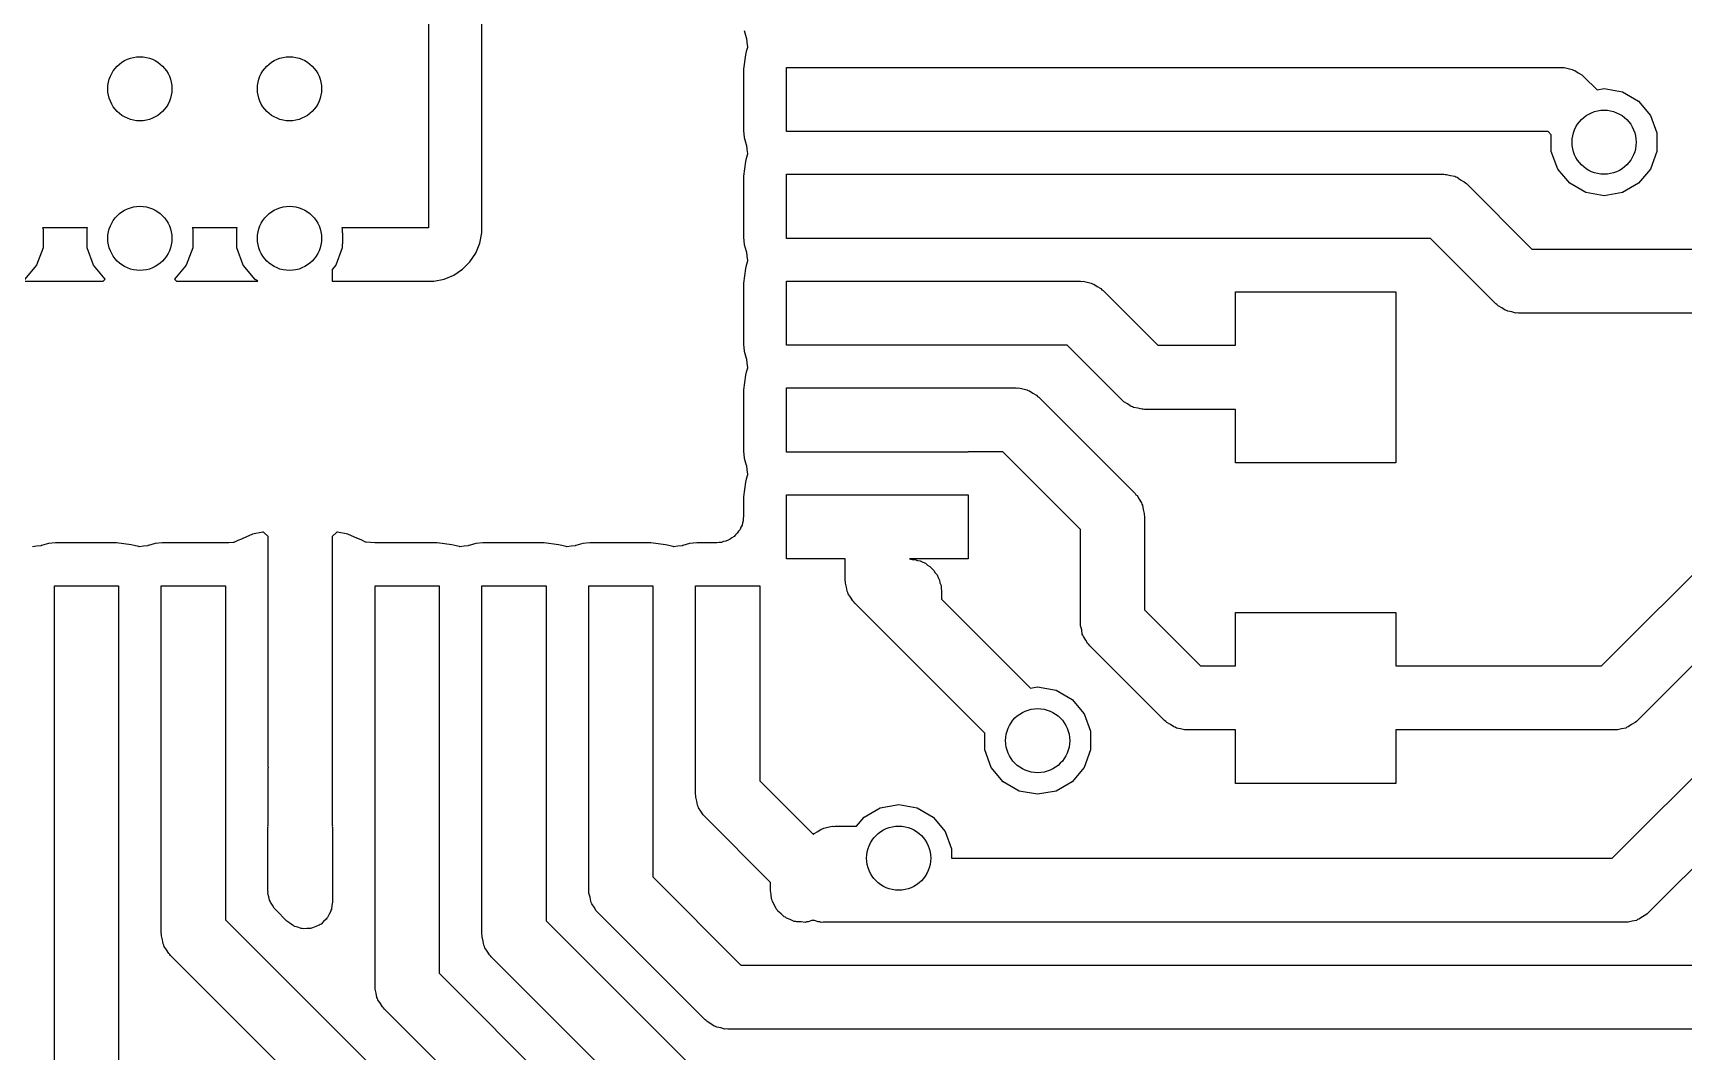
# Model space of a CAD drawing. Extents: x 76 to 124.9, y -113.7 to -66.
# Drawn here: x 102.8 to 110.52, y -84.5 to -79.74 of the extents above; entities that cross this region are included whole.
import ezdxf

# ---------------------------------------------------------------- set-up
doc = ezdxf.new("R2010")
doc.units = 0
doc.header["$MEASUREMENT"] = 0
doc.layers.add('BLACK', color=7, linetype='CONTINUOUS')

msp = doc.modelspace()

# ---------------------------------------------------------------- linework, layer by layer
at = {"layer": 'Black'}
for p, q in [((104.65, -77.95), (104.65, -80.65)), ((104.9, -80.6746), (104.9, -79.4705)), ((106.127, -79.7279), (106.137, -79.7604)), ((106.137, -79.7604), (106.137, -79.762)), ((106.137, -79.762), (106.138, -79.7634)), ((106.142, -79.8066), (106.137, -79.8261)), ((106.138, -79.7634), (106.14, -79.7835)), ((106.14, -79.7835), (106.143, -79.8034)), ((106.143, -79.8034), (106.142, -79.805)), ((106.142, -79.805), (106.142, -79.8066)), ((106.134, -79.8405), (106.124, -79.9088)), ((106.137, -79.8261), (106.134, -79.8405)), ((106.124, -79.9088), (106.124, -80.195)), ((106.325, -79.9), (107.175, -79.9)), ((106.325, -80.2), (106.325, -79.9)), ((107.175, -79.9), (109.95, -79.9)), ((109.95, -79.9), (109.957, -79.9011)), ((109.957, -79.9011), (109.963, -79.9006)), ((109.963, -79.9006), (109.982, -79.9056)), ((109.982, -79.9056), (110.001, -79.909)), ((110.001, -79.909), (110.007, -79.9123)), ((110.007, -79.9123), (110.013, -79.9141)), ((110.013, -79.9141), (110.029, -79.9253)), ((110.029, -79.9253), (110.046, -79.9351)), ((110.046, -79.9351), (110.051, -79.9401)), ((110.051, -79.9401), (110.056, -79.9439)), ((110.056, -79.9439), (110.117, -80.0049)), ((110.117, -80.0049), (110.15, -79.999)), ((110.15, -79.999), (110.236, -80.0142)), ((110.236, -80.0142), (110.311, -80.0578)), ((110.311, -80.0578), (110.367, -80.1245)), ((110.367, -80.1245), (110.397, -80.2064)), ((106.124, -80.195), (106.127, -80.2279)), ((106.75, -80.2), (106.325, -80.2)), ((107.175, -80.2), (106.75, -80.2)), ((109.888, -80.2), (107.175, -80.2)), ((109.903, -80.215), (109.888, -80.2)), ((106.127, -80.2279), (106.137, -80.2604)), ((106.137, -80.2604), (106.137, -80.262)), ((106.137, -80.262), (106.138, -80.2634)), ((106.138, -80.2634), (106.14, -80.2835)), ((109.903, -80.2936), (109.903, -80.215)), ((110.397, -80.2064), (110.397, -80.2936)), ((106.134, -80.3405), (106.124, -80.4088)), ((106.137, -80.3261), (106.134, -80.3405)), ((106.142, -80.3066), (106.137, -80.3261)), ((106.14, -80.2835), (106.143, -80.3034)), ((106.143, -80.3034), (106.142, -80.305)), ((106.142, -80.305), (106.142, -80.3066)), ((109.933, -80.3755), (109.903, -80.2936)), ((110.397, -80.2936), (110.367, -80.3755)), ((106.124, -80.4088), (106.124, -80.695)), ((106.325, -80.7), (106.325, -80.4)), ((106.325, -80.4), (107.175, -80.4)), ((107.175, -80.4), (109.2, -80.4)), ((109.2, -80.4), (109.4, -80.4)), ((109.4, -80.4), (109.407, -80.4011)), ((109.407, -80.4011), (109.413, -80.4006)), ((109.413, -80.4006), (109.432, -80.4056)), ((109.432, -80.4056), (109.451, -80.409)), ((109.451, -80.409), (109.457, -80.4123)), ((109.457, -80.4123), (109.463, -80.4141)), ((109.463, -80.4141), (109.479, -80.4253)), ((109.479, -80.4253), (109.496, -80.4351)), ((109.989, -80.4422), (109.933, -80.3755)), ((110.367, -80.3755), (110.311, -80.4422)), ((109.496, -80.4351), (109.501, -80.4401)), ((109.501, -80.4401), (109.506, -80.4439)), ((109.506, -80.4439), (109.812, -80.75)), ((110.064, -80.4858), (109.989, -80.4422)), ((110.15, -80.501), (110.064, -80.4858)), ((110.236, -80.4858), (110.15, -80.501)), ((110.311, -80.4422), (110.236, -80.4858)), ((102.845, -80.65), (102.847, -80.6564)), ((103.055, -80.65), (102.845, -80.65)), ((102.847, -80.6564), (102.847, -80.7436)), ((103.053, -80.6564), (103.055, -80.65)), ((103.053, -80.7436), (103.053, -80.6564)), ((103.545, -80.65), (103.547, -80.6564)), ((103.755, -80.65), (103.545, -80.65)), ((103.547, -80.6564), (103.547, -80.6724)), ((103.753, -80.6564), (103.755, -80.65)), ((103.753, -80.7436), (103.753, -80.6564)), ((104.65, -80.65), (104.245, -80.65)), ((104.245, -80.65), (104.247, -80.6564)), ((104.247, -80.6564), (104.247, -80.6724)), ((103.547, -80.6724), (103.548, -80.674)), ((103.548, -80.726), (103.547, -80.7276)), ((103.547, -80.7276), (103.547, -80.7436)), ((103.548, -80.674), (103.548, -80.726)), ((104.247, -80.6724), (104.248, -80.674)), ((104.248, -80.726), (104.247, -80.7276)), ((104.247, -80.7276), (104.247, -80.7436)), ((104.248, -80.674), (104.248, -80.726)), ((104.872, -80.7684), (104.89, -80.7229)), ((104.89, -80.7229), (104.9, -80.6746)), ((106.124, -80.695), (106.127, -80.7279)), ((106.127, -80.7279), (106.137, -80.7604)), ((106.75, -80.7), (106.325, -80.7)), ((109.2, -80.7), (106.75, -80.7)), ((109.338, -80.7), (109.2, -80.7)), ((109.644, -81.0061), (109.338, -80.7)), ((110.138, -82.7), (112.119, -80.7189)), ((102.847, -80.7436), (102.817, -80.8255)), ((103.083, -80.8255), (103.053, -80.7436)), ((103.547, -80.7436), (103.517, -80.8255)), ((103.783, -80.8255), (103.753, -80.7436)), ((104.247, -80.7436), (104.217, -80.8255)), ((104.809, -80.8442), (104.844, -80.8094)), ((104.844, -80.8094), (104.872, -80.7684)), ((106.137, -80.7604), (106.137, -80.762)), ((106.137, -80.762), (106.138, -80.7634)), ((106.142, -80.8066), (106.137, -80.8261)), ((106.138, -80.7634), (106.14, -80.7835)), ((106.14, -80.7835), (106.143, -80.8034)), ((106.143, -80.8034), (106.142, -80.805)), ((106.142, -80.805), (106.142, -80.8066)), ((109.812, -80.75), (110.988, -80.75)), ((102.817, -80.8255), (102.761, -80.8922)), ((103.138, -80.8915), (103.083, -80.8255)), ((103.129, -80.9), (103.138, -80.8915)), ((103.517, -80.8255), (103.462, -80.8915)), ((103.462, -80.8915), (103.471, -80.9)), ((103.839, -80.8922), (103.783, -80.8255)), ((103.852, -80.9), (103.839, -80.8922)), ((104.217, -80.8255), (104.2, -80.8461)), ((104.2, -80.8461), (104.2, -80.9)), ((104.675, -80.9), (104.723, -80.8904)), ((104.723, -80.8904), (104.768, -80.8715)), ((104.768, -80.8715), (104.809, -80.8442)), ((106.134, -80.8405), (106.124, -80.9088)), ((106.137, -80.8261), (106.134, -80.8405)), ((102.748, -80.9), (103.129, -80.9)), ((103.471, -80.9), (103.852, -80.9)), ((104.2, -80.9), (104.675, -80.9)), ((106.124, -80.9088), (106.124, -81.195)), ((106.325, -80.9), (107.175, -80.9)), ((106.325, -81.2), (106.325, -80.9)), ((107.175, -80.9), (107.7, -80.9)), ((107.7, -80.9), (107.707, -80.9011)), ((107.707, -80.9011), (107.713, -80.9006)), ((107.713, -80.9006), (107.732, -80.9056)), ((107.732, -80.9056), (107.751, -80.909)), ((107.751, -80.909), (107.757, -80.9123)), ((107.757, -80.9123), (107.763, -80.9141)), ((107.763, -80.9141), (107.779, -80.9253)), ((107.779, -80.9253), (107.796, -80.9351)), ((107.796, -80.9351), (107.801, -80.9401)), ((107.801, -80.9401), (107.806, -80.9439)), ((107.806, -80.9439), (108.062, -81.2)), ((108.425, -81.2), (108.425, -80.95)), ((108.425, -80.95), (109.175, -80.95)), ((109.175, -80.95), (109.175, -81.75)), ((112.331, -80.9311), (110.306, -82.9561)), ((109.649, -81.0099), (109.644, -81.0061)), ((109.654, -81.0149), (109.649, -81.0099)), ((109.671, -81.0247), (109.654, -81.0149)), ((109.687, -81.0359), (109.671, -81.0247)), ((109.693, -81.0377), (109.687, -81.0359)), ((109.699, -81.041), (109.693, -81.0377)), ((109.718, -81.0444), (109.699, -81.041)), ((109.737, -81.0494), (109.718, -81.0444)), ((109.744, -81.0489), (109.737, -81.0494)), ((109.75, -81.05), (109.744, -81.0489)), ((111.05, -81.05), (109.75, -81.05)), ((106.124, -81.195), (106.127, -81.2279)), ((106.75, -81.2), (106.325, -81.2)), ((107.638, -81.2), (106.75, -81.2)), ((107.894, -81.4561), (107.638, -81.2)), ((108.062, -81.2), (108.425, -81.2)), ((106.127, -81.2279), (106.137, -81.2604)), ((106.137, -81.2604), (106.137, -81.262)), ((106.137, -81.262), (106.138, -81.2634)), ((106.138, -81.2634), (106.14, -81.2835)), ((106.134, -81.3405), (106.124, -81.4088)), ((106.137, -81.3261), (106.134, -81.3405)), ((106.142, -81.3066), (106.137, -81.3261)), ((106.14, -81.2835), (106.143, -81.3034)), ((106.143, -81.3034), (106.142, -81.305)), ((106.142, -81.305), (106.142, -81.3066)), ((106.124, -81.4088), (106.124, -81.695)), ((106.325, -81.7), (106.325, -81.4)), ((106.325, -81.4), (106.744, -81.4)), ((106.744, -81.4), (106.75, -81.399)), ((106.75, -81.399), (107.399, -81.399)), ((107.399, -81.399), (107.406, -81.4001)), ((107.406, -81.4001), (107.412, -81.3996)), ((107.412, -81.3996), (107.431, -81.4046)), ((107.431, -81.4046), (107.45, -81.408)), ((107.45, -81.408), (107.456, -81.4113)), ((107.456, -81.4113), (107.462, -81.4131)), ((107.462, -81.4131), (107.478, -81.4243)), ((107.478, -81.4243), (107.495, -81.4341)), ((107.495, -81.4341), (107.5, -81.4392)), ((107.5, -81.4392), (107.505, -81.4429)), ((107.505, -81.4429), (107.956, -81.8939)), ((107.899, -81.4599), (107.894, -81.4561)), ((107.904, -81.4649), (107.899, -81.4599)), ((107.921, -81.4747), (107.904, -81.4649)), ((107.937, -81.4859), (107.921, -81.4747)), ((107.943, -81.4877), (107.937, -81.4859)), ((107.949, -81.491), (107.943, -81.4877)), ((107.968, -81.4944), (107.949, -81.491)), ((107.987, -81.4994), (107.968, -81.4944)), ((107.994, -81.4989), (107.987, -81.4994)), ((108, -81.5), (107.994, -81.4989)), ((108.425, -81.5), (108, -81.5)), ((108.425, -81.75), (108.425, -81.5)), ((106.124, -81.695), (106.127, -81.7279)), ((106.127, -81.7279), (106.137, -81.7604)), ((107.175, -81.7), (106.325, -81.7)), ((107.337, -81.699), (107.175, -81.699)), ((107.175, -81.699), (107.175, -81.7)), ((107.7, -82.0621), (107.337, -81.699)), ((110.188, -83.6), (112.094, -81.6939)), ((106.137, -81.7604), (106.137, -81.762)), ((106.137, -81.762), (106.138, -81.7634)), ((106.142, -81.8066), (106.137, -81.8261)), ((106.138, -81.7634), (106.14, -81.7835)), ((106.14, -81.7835), (106.143, -81.8034)), ((106.143, -81.8034), (106.142, -81.805)), ((106.142, -81.805), (106.142, -81.8066)), ((109.175, -81.75), (108.425, -81.75)), ((106.134, -81.8405), (106.124, -81.9088)), ((106.137, -81.8261), (106.134, -81.8405)), ((106.325, -82.2), (106.325, -81.9)), ((106.325, -81.9), (107.175, -81.9)), ((107.175, -81.9), (107.175, -82.2)), ((107.956, -81.8939), (107.96, -81.8993)), ((107.96, -81.8993), (107.965, -81.9036)), ((106.124, -81.9088), (106.124, -81.9994)), ((107.965, -81.9036), (107.975, -81.9206)), ((107.975, -81.9206), (107.986, -81.9366)), ((107.986, -81.9366), (107.988, -81.943)), ((107.988, -81.943), (107.991, -81.9487)), ((107.991, -81.9487), (107.994, -81.968)), ((107.994, -81.968), (107.999, -81.9869)), ((112.306, -81.9061), (110.356, -83.8561)), ((106.111, -82.0517), (106.108, -82.0619)), ((106.117, -82.0422), (106.111, -82.0517)), ((106.119, -82.0314), (106.117, -82.0422)), ((106.123, -82.0211), (106.119, -82.0314)), ((106.124, -81.9994), (106.123, -82.0102)), ((106.123, -82.0102), (106.123, -82.0211)), ((107.999, -81.9869), (107.999, -81.9935)), ((107.999, -81.9935), (108, -82)), ((108, -82), (108, -82.4379)), ((102.872, -82.1271), (102.84, -82.1371)), ((102.905, -82.1244), (102.872, -82.1271)), ((103.191, -82.1244), (102.905, -82.1244)), ((103.259, -82.1341), (103.191, -82.1244)), ((103.372, -82.1271), (103.34, -82.1371)), ((103.405, -82.1244), (103.372, -82.1271)), ((103.691, -82.1244), (103.405, -82.1244)), ((103.693, -82.1246), (103.691, -82.1244)), ((103.695, -82.1246), (103.693, -82.1246)), ((103.697, -82.1251), (103.695, -82.1246)), ((103.716, -82.1238), (103.697, -82.1251)), ((103.736, -82.1232), (103.716, -82.1238)), ((103.738, -82.1224), (103.736, -82.1232)), ((103.74, -82.1223), (103.738, -82.1224)), ((103.758, -82.1143), (103.74, -82.1223)), ((103.776, -82.107), (103.758, -82.1143)), ((103.778, -82.1056), (103.776, -82.107)), ((103.78, -82.1048), (103.778, -82.1056)), ((103.782, -82.1035), (103.78, -82.1048)), ((103.827, -82.0846), (103.782, -82.1035)), ((103.875, -82.075), (103.827, -82.0846)), ((103.879, -82.075), (103.875, -82.075)), ((103.9, -82.0955), (103.879, -82.075)), ((103.9, -82.325), (103.9, -82.0955)), ((104.221, -82.075), (104.2, -82.0955)), ((104.2, -82.0955), (104.2, -82.325)), ((104.225, -82.075), (104.221, -82.075)), ((104.273, -82.0846), (104.225, -82.075)), ((104.318, -82.1035), (104.273, -82.0846)), ((104.32, -82.1042), (104.318, -82.1035)), ((104.338, -82.1123), (104.32, -82.1042)), ((104.356, -82.1208), (104.338, -82.1123)), ((104.358, -82.121), (104.356, -82.1208)), ((104.359, -82.1217), (104.358, -82.121)), ((104.379, -82.123), (104.359, -82.1217)), ((104.399, -82.1249), (104.379, -82.123)), ((104.405, -82.1244), (104.399, -82.1249)), ((104.691, -82.1244), (104.405, -82.1244)), ((104.759, -82.1341), (104.691, -82.1244)), ((104.872, -82.1271), (104.84, -82.1371)), ((104.905, -82.1244), (104.872, -82.1271)), ((105.191, -82.1244), (104.905, -82.1244)), ((105.259, -82.1341), (105.191, -82.1244)), ((105.372, -82.1271), (105.34, -82.1371)), ((105.405, -82.1244), (105.372, -82.1271)), ((105.691, -82.1244), (105.405, -82.1244)), ((105.759, -82.1341), (105.691, -82.1244)), ((105.872, -82.1271), (105.84, -82.1371)), ((105.905, -82.1244), (105.872, -82.1271)), ((105.999, -82.1244), (105.905, -82.1244)), ((106.01, -82.1225), (105.999, -82.1244)), ((106.021, -82.1225), (106.01, -82.1225)), ((106.031, -82.1188), (106.021, -82.1225)), ((106.042, -82.1169), (106.031, -82.1188)), ((106.052, -82.1114), (106.042, -82.1169)), ((106.062, -82.1077), (106.052, -82.1114)), ((106.07, -82.1007), (106.062, -82.1077)), ((106.08, -82.0952), (106.07, -82.1007)), ((106.087, -82.0868), (106.08, -82.0952)), ((106.095, -82.0798), (106.087, -82.0868)), ((106.101, -82.0703), (106.095, -82.0798)), ((106.108, -82.0619), (106.101, -82.0703)), ((107.7, -82.5), (107.7, -82.0621)), ((102.817, -82.14), (102.797, -82.1426)), ((102.837, -82.138), (102.817, -82.14)), ((102.838, -82.1373), (102.837, -82.138)), ((102.84, -82.1371), (102.838, -82.1373)), ((103.274, -82.1374), (103.259, -82.1341)), ((103.293, -82.1424), (103.274, -82.1374)), ((103.295, -82.1422), (103.293, -82.1424)), ((103.297, -82.1426), (103.295, -82.1422)), ((103.317, -82.14), (103.297, -82.1426)), ((103.337, -82.138), (103.317, -82.14)), ((103.338, -82.1373), (103.337, -82.138)), ((103.34, -82.1371), (103.338, -82.1373)), ((104.774, -82.1374), (104.759, -82.1341)), ((104.793, -82.1424), (104.774, -82.1374)), ((104.795, -82.1422), (104.793, -82.1424)), ((104.797, -82.1426), (104.795, -82.1422)), ((104.817, -82.14), (104.797, -82.1426)), ((104.837, -82.138), (104.817, -82.14)), ((104.838, -82.1373), (104.837, -82.138)), ((104.84, -82.1371), (104.838, -82.1373)), ((105.274, -82.1374), (105.259, -82.1341)), ((105.293, -82.1424), (105.274, -82.1374)), ((105.295, -82.1422), (105.293, -82.1424)), ((105.297, -82.1426), (105.295, -82.1422)), ((105.317, -82.14), (105.297, -82.1426)), ((105.337, -82.138), (105.317, -82.14)), ((105.338, -82.1373), (105.337, -82.138)), ((105.34, -82.1371), (105.338, -82.1373)), ((105.774, -82.1374), (105.759, -82.1341)), ((105.793, -82.1424), (105.774, -82.1374)), ((105.795, -82.1422), (105.793, -82.1424)), ((105.797, -82.1426), (105.795, -82.1422)), ((105.817, -82.14), (105.797, -82.1426)), ((105.837, -82.138), (105.817, -82.14)), ((105.838, -82.1373), (105.837, -82.138)), ((105.84, -82.1371), (105.838, -82.1373)), ((106.6, -82.2), (106.325, -82.2)), ((106.6, -82.3), (106.6, -82.2)), ((107.175, -82.2), (106.9, -82.2)), ((106.9, -82.2), (106.913, -82.2023)), ((106.913, -82.2023), (106.926, -82.2023)), ((106.926, -82.2023), (106.938, -82.2068)), ((106.938, -82.2068), (106.951, -82.209)), ((106.951, -82.209), (106.963, -82.2156)), ((106.963, -82.2156), (106.975, -82.2201)), ((106.975, -82.2201), (106.985, -82.2285)), ((106.985, -82.2285), (106.996, -82.2351)), ((106.996, -82.2351), (107.005, -82.2451)), ((107.005, -82.2451), (107.015, -82.2536)), ((107.015, -82.2536), (107.021, -82.2649)), ((107.021, -82.2649), (107.03, -82.275)), ((107.03, -82.275), (107.034, -82.2873)), ((102.9, -82.75), (102.9, -82.325)), ((102.9, -82.325), (103.2, -82.325)), ((103.2, -82.325), (103.2, -83.175)), ((103.4, -82.75), (103.4, -82.325)), ((103.4, -82.325), (103.7, -82.325)), ((103.7, -82.325), (103.7, -83.175)), ((103.9, -83.175), (103.9, -82.325)), ((104.2, -82.325), (104.2, -83.175)), ((104.4, -82.75), (104.4, -82.325)), ((104.4, -82.325), (104.7, -82.325)), ((104.7, -82.325), (104.7, -83.175)), ((104.9, -82.75), (104.9, -82.325)), ((104.9, -82.325), (105.2, -82.325)), ((105.2, -82.325), (105.2, -83.175)), ((105.4, -82.75), (105.4, -82.325)), ((105.4, -82.325), (105.7, -82.325)), ((105.7, -82.325), (105.7, -83.175)), ((105.9, -82.75), (105.9, -82.325)), ((105.9, -82.325), (106.2, -82.325)), ((106.2, -82.325), (106.2, -83.175)), ((106.601, -82.3065), (106.6, -82.3)), ((106.601, -82.3131), (106.601, -82.3065)), ((106.606, -82.332), (106.601, -82.3131)), ((106.609, -82.3513), (106.606, -82.332)), ((106.612, -82.357), (106.609, -82.3513)), ((106.614, -82.3634), (106.612, -82.357)), ((106.625, -82.3794), (106.614, -82.3634)), ((107.034, -82.2873), (107.041, -82.2987)), ((107.041, -82.2987), (107.043, -82.3116)), ((107.043, -82.3116), (107.048, -82.324)), ((107.048, -82.324), (107.048, -82.3371)), ((107.048, -82.3371), (107.05, -82.35)), ((107.05, -82.35), (107.05, -82.3879)), ((106.635, -82.3964), (106.625, -82.3794)), ((106.64, -82.4007), (106.635, -82.3964)), ((106.644, -82.4061), (106.64, -82.4007)), ((106.794, -82.5561), (106.644, -82.4061)), ((107.05, -82.3879), (107.467, -82.8049)), ((108, -82.4379), (108.262, -82.7)), ((107.701, -82.5065), (107.7, -82.5)), ((107.701, -82.5131), (107.701, -82.5065)), ((107.706, -82.532), (107.701, -82.5131)), ((108.425, -82.7), (108.425, -82.45)), ((108.425, -82.45), (109.175, -82.45)), ((109.175, -82.45), (109.175, -82.7)), ((107.253, -83.015), (106.794, -82.5561)), ((107.709, -82.5513), (107.706, -82.532)), ((107.712, -82.557), (107.709, -82.5513)), ((107.714, -82.5634), (107.712, -82.557)), ((107.725, -82.5794), (107.714, -82.5634)), ((107.735, -82.5964), (107.725, -82.5794)), ((107.74, -82.6007), (107.735, -82.5964)), ((107.744, -82.6061), (107.74, -82.6007)), ((108.094, -82.9561), (107.744, -82.6061)), ((108.262, -82.7), (108.425, -82.7)), ((109.175, -82.7), (109.8, -82.7)), ((109.8, -82.7), (109.925, -82.7)), ((109.925, -82.7), (110.138, -82.7)), ((102.9, -84.75), (102.9, -82.75)), ((103.4, -83.95), (103.4, -82.75)), ((104.4, -84.2), (104.4, -82.75)), ((104.9, -83.9557), (104.9, -82.75)), ((105.4, -83.75), (105.4, -82.75)), ((105.9, -83.301), (105.9, -82.75)), ((107.467, -82.8049), (107.5, -82.799)), ((107.5, -82.799), (107.586, -82.8142)), ((107.586, -82.8142), (107.661, -82.8578)), ((107.661, -82.8578), (107.717, -82.9245)), ((107.717, -82.9245), (107.747, -83.0064)), ((108.099, -82.9599), (108.094, -82.9561)), ((108.104, -82.9649), (108.099, -82.9599)), ((108.121, -82.9747), (108.104, -82.9649)), ((108.137, -82.9859), (108.121, -82.9747)), ((110.279, -82.9747), (110.263, -82.9859)), ((110.296, -82.9649), (110.279, -82.9747)), ((110.301, -82.9599), (110.296, -82.9649)), ((110.306, -82.9561), (110.301, -82.9599)), ((107.253, -83.0936), (107.253, -83.015)), ((107.747, -83.0064), (107.747, -83.0936)), ((108.143, -82.9877), (108.137, -82.9859)), ((108.149, -82.991), (108.143, -82.9877)), ((108.168, -82.9944), (108.149, -82.991)), ((108.187, -82.9994), (108.168, -82.9944)), ((108.194, -82.9989), (108.187, -82.9994)), ((108.2, -83), (108.194, -82.9989)), ((108.425, -83), (108.2, -83)), ((108.425, -83.25), (108.425, -83)), ((109.925, -83), (109.175, -83)), ((109.175, -83), (109.175, -83.25)), ((110.2, -83), (109.925, -83)), ((110.207, -82.9989), (110.2, -83)), ((110.213, -82.9994), (110.207, -82.9989)), ((110.232, -82.9944), (110.213, -82.9994)), ((110.251, -82.991), (110.232, -82.9944)), ((110.257, -82.9877), (110.251, -82.991)), ((110.263, -82.9859), (110.257, -82.9877)), ((107.283, -83.1755), (107.253, -83.0936)), ((107.747, -83.0936), (107.717, -83.1755)), ((103.2, -83.175), (103.2, -84.6879)), ((103.7, -83.175), (103.7, -83.8879)), ((103.901, -83.175), (103.9, -83.175)), ((103.9, -83.179), (103.901, -83.1754)), ((103.9, -83.4444), (103.9, -83.179)), ((103.901, -83.1754), (103.901, -83.175)), ((104.2, -83.175), (104.199, -83.175)), ((104.199, -83.175), (104.199, -83.1762)), ((104.199, -83.1762), (104.199, -83.1772)), ((104.199, -83.1772), (104.2, -83.1821)), ((104.2, -83.1821), (104.2, -83.4444)), ((104.7, -83.175), (104.7, -84.1379)), ((105.2, -83.175), (105.2, -83.8936)), ((105.7, -83.175), (105.7, -83.6879)), ((106.2, -83.175), (106.2, -83.2379)), ((107.339, -83.2422), (107.283, -83.1755)), ((107.717, -83.1755), (107.661, -83.2422)), ((106.2, -83.2379), (106.451, -83.4891)), ((107.414, -83.2858), (107.339, -83.2422)), ((107.5, -83.301), (107.414, -83.2858)), ((107.586, -83.2858), (107.5, -83.301)), ((107.661, -83.2422), (107.586, -83.2858)), ((109.175, -83.25), (108.425, -83.25)), ((105.901, -83.3072), (105.9, -83.301)), ((105.901, -83.3131), (105.901, -83.3072)), ((105.901, -83.3133), (105.901, -83.3131)), ((105.901, -83.3141), (105.901, -83.3133)), ((105.906, -83.333), (105.901, -83.3141)), ((105.909, -83.3523), (105.906, -83.333)), ((105.912, -83.358), (105.909, -83.3523)), ((105.914, -83.3644), (105.912, -83.358)), ((105.925, -83.3804), (105.914, -83.3644)), ((106.689, -83.4078), (106.764, -83.3642)), ((106.764, -83.3642), (106.85, -83.349)), ((106.85, -83.349), (106.936, -83.3642)), ((106.936, -83.3642), (107.011, -83.4078)), ((105.935, -83.3974), (105.925, -83.3804)), ((105.94, -83.4017), (105.935, -83.3974)), ((105.944, -83.4071), (105.94, -83.4017)), ((106.25, -83.7131), (105.944, -83.4071)), ((106.653, -83.45), (106.689, -83.4078)), ((107.011, -83.4078), (107.067, -83.4745)), ((103.899, -83.4464), (103.9, -83.4444)), ((103.9, -83.4518), (103.899, -83.4464)), ((103.899, -83.4573), (103.9, -83.4518)), ((103.899, -83.7537), (103.899, -83.4573)), ((104.2, -83.4444), (104.201, -83.4464)), ((104.201, -83.4464), (104.2, -83.4518)), ((104.2, -83.4518), (104.201, -83.4573)), ((104.201, -83.4573), (104.201, -83.8057)), ((106.451, -83.4891), (106.455, -83.4851)), ((106.455, -83.4851), (106.472, -83.4753)), ((106.472, -83.4753), (106.488, -83.4641)), ((106.488, -83.4641), (106.494, -83.4623)), ((106.494, -83.4623), (106.5, -83.459)), ((106.5, -83.459), (106.519, -83.4556)), ((106.519, -83.4556), (106.538, -83.4506)), ((106.538, -83.4506), (106.544, -83.4511)), ((106.544, -83.4511), (106.551, -83.45)), ((106.551, -83.45), (106.653, -83.45)), ((107.067, -83.4745), (107.097, -83.5564)), ((107.097, -83.5564), (107.097, -83.6)), ((107.097, -83.6), (110.188, -83.6)), ((105.401, -83.7565), (105.4, -83.75)), ((105.7, -83.6879), (106.112, -84.1)), ((106.25, -83.751), (106.25, -83.7131)), ((106.253, -83.7703), (106.25, -83.751)), ((103.9, -83.7591), (103.899, -83.7537)), ((103.899, -83.7646), (103.9, -83.7591)), ((103.904, -83.7803), (103.899, -83.7646)), ((103.907, -83.7964), (103.904, -83.7803)), ((103.909, -83.8012), (103.907, -83.7964)), ((103.911, -83.8065), (103.909, -83.8012)), ((103.92, -83.8199), (103.911, -83.8065)), ((103.928, -83.834), (103.92, -83.8199)), ((104.198, -83.8217), (104.197, -83.838)), ((104.201, -83.8057), (104.198, -83.8217)), ((105.401, -83.7631), (105.401, -83.7565)), ((105.406, -83.782), (105.401, -83.7631)), ((105.409, -83.8013), (105.406, -83.782)), ((105.412, -83.807), (105.409, -83.8013)), ((105.414, -83.8134), (105.412, -83.807)), ((105.425, -83.8294), (105.414, -83.8134)), ((105.435, -83.8464), (105.425, -83.8294)), ((106.255, -83.7898), (106.253, -83.7703)), ((106.258, -83.7958), (106.255, -83.7898)), ((106.259, -83.8023), (106.258, -83.7958)), ((106.269, -83.8193), (106.259, -83.8023)), ((106.277, -83.837), (106.269, -83.8193)), ((103.7, -83.8879), (105.306, -85.4939)), ((103.932, -83.8375), (103.928, -83.834)), ((103.936, -83.8421), (103.932, -83.8375)), ((103.988, -83.8941), (103.936, -83.8421)), ((104.001, -83.9034), (103.988, -83.8941)), ((104.014, -83.9139), (104.001, -83.9034)), ((104.159, -83.8965), (104.148, -83.9081)), ((104.172, -83.886), (104.159, -83.8965)), ((104.175, -83.8812), (104.172, -83.886)), ((104.178, -83.8774), (104.175, -83.8812)), ((104.185, -83.8626), (104.178, -83.8774)), ((104.193, -83.8484), (104.185, -83.8626)), ((104.194, -83.843), (104.193, -83.8484)), ((104.197, -83.838), (104.194, -83.843)), ((105.2, -83.8936), (105.905, -84.599)), ((105.44, -83.8507), (105.435, -83.8464)), ((105.444, -83.8561), (105.44, -83.8507)), ((105.944, -84.3561), (105.444, -83.8561)), ((106.282, -83.8417), (106.277, -83.837)), ((106.285, -83.8474), (106.282, -83.8417)), ((106.3, -83.86), (106.285, -83.8474)), ((106.314, -83.8739), (106.3, -83.86)), ((106.32, -83.8767), (106.314, -83.8739)), ((106.325, -83.8809), (106.32, -83.8767)), ((106.343, -83.8876), (106.325, -83.8809)), ((106.361, -83.8959), (106.343, -83.8876)), ((106.368, -83.8965), (106.361, -83.8959)), ((106.374, -83.8987), (106.368, -83.8965)), ((106.394, -83.8987), (106.374, -83.8987)), ((106.413, -83.9004), (106.394, -83.8987)), ((106.419, -83.8987), (106.413, -83.9004)), ((106.426, -83.8987), (106.419, -83.8987)), ((106.444, -83.892), (106.426, -83.8987)), ((106.449, -83.8909), (106.444, -83.892)), ((106.449, -83.891), (106.449, -83.8909)), ((106.456, -83.8923), (106.449, -83.891)), ((106.474, -83.8987), (106.456, -83.8923)), ((106.481, -83.8987), (106.474, -83.8987)), ((106.487, -83.9004), (106.481, -83.8987)), ((106.497, -83.8995), (106.487, -83.9004)), ((106.5, -83.9), (106.497, -83.8995)), ((110.25, -83.9), (106.5, -83.9)), ((110.257, -83.8989), (110.25, -83.9)), ((110.263, -83.8994), (110.257, -83.8989)), ((110.282, -83.8944), (110.263, -83.8994)), ((110.301, -83.891), (110.282, -83.8944)), ((110.307, -83.8877), (110.301, -83.891)), ((110.313, -83.8859), (110.307, -83.8877)), ((110.329, -83.8747), (110.313, -83.8859)), ((110.346, -83.8649), (110.329, -83.8747)), ((110.351, -83.8599), (110.346, -83.8649)), ((110.356, -83.8561), (110.351, -83.8599)), ((103.401, -83.9565), (103.4, -83.95)), ((103.401, -83.9631), (103.401, -83.9565)), ((103.406, -83.982), (103.401, -83.9631)), ((103.409, -84.0013), (103.406, -83.982)), ((104.019, -83.9158), (104.014, -83.9139)), ((104.023, -83.919), (104.019, -83.9158)), ((104.039, -83.9232), (104.023, -83.919)), ((104.054, -83.9288), (104.039, -83.9232)), ((104.06, -83.9288), (104.054, -83.9288)), ((104.065, -83.9302), (104.06, -83.9288)), ((104.081, -83.9288), (104.065, -83.9302)), ((104.098, -83.9288), (104.081, -83.9288)), ((104.103, -83.9269), (104.098, -83.9288)), ((104.108, -83.9264), (104.103, -83.9269)), ((104.123, -83.9195), (104.108, -83.9264)), ((104.139, -83.9139), (104.123, -83.9195)), ((104.143, -83.9104), (104.139, -83.9139)), ((104.148, -83.9081), (104.143, -83.9104)), ((104.901, -83.9622), (104.9, -83.9557)), ((104.901, -83.9688), (104.901, -83.9622)), ((104.906, -83.9877), (104.901, -83.9688)), ((103.412, -84.007), (103.409, -84.0013)), ((103.414, -84.0134), (103.412, -84.007)), ((103.425, -84.0294), (103.414, -84.0134)), ((103.435, -84.0464), (103.425, -84.0294)), ((103.44, -84.0507), (103.435, -84.0464)), ((103.444, -84.0561), (103.44, -84.0507)), ((105.05, -85.6621), (103.444, -84.0561)), ((104.909, -84.007), (104.906, -83.9877)), ((104.912, -84.0127), (104.909, -84.007)), ((104.914, -84.0191), (104.912, -84.0127)), ((104.925, -84.0351), (104.914, -84.0191)), ((104.935, -84.0521), (104.925, -84.0351)), ((104.94, -84.0564), (104.935, -84.0521)), ((104.944, -84.0618), (104.94, -84.0564)), ((104.7, -84.1379), (105.924, -85.3624)), ((105.737, -84.8551), (104.944, -84.0618)), ((106.112, -84.1), (110.95, -84.1)), ((104.401, -84.2065), (104.4, -84.2)), ((104.401, -84.2131), (104.401, -84.2065)), ((104.406, -84.232), (104.401, -84.2131)), ((104.409, -84.2513), (104.406, -84.232)), ((104.412, -84.257), (104.409, -84.2513)), ((104.414, -84.2634), (104.412, -84.257)), ((104.425, -84.2794), (104.414, -84.2634)), ((104.435, -84.2964), (104.425, -84.2794)), ((104.44, -84.3007), (104.435, -84.2964)), ((104.444, -84.3061), (104.44, -84.3007)), ((105.753, -85.615), (104.444, -84.3061)), ((105.949, -84.3599), (105.944, -84.3561)), ((105.954, -84.3649), (105.949, -84.3599)), ((105.971, -84.3747), (105.954, -84.3649)), ((105.987, -84.3859), (105.971, -84.3747)), ((105.993, -84.3877), (105.987, -84.3859)), ((105.999, -84.391), (105.993, -84.3877)), ((106.018, -84.3944), (105.999, -84.391)), ((106.037, -84.3994), (106.018, -84.3944)), ((106.044, -84.3989), (106.037, -84.3994)), ((106.05, -84.4), (106.044, -84.3989)), ((110.888, -84.4), (106.05, -84.4))]:
    msp.add_line(p, q, dxfattribs=at)
for centre in [(103.3, -80), (104, -80), (110.15, -80.25), (103.3, -80.7), (104, -80.7), (107.5, -83.05), (106.85, -83.6)]:
    msp.add_circle(centre, 0.15, dxfattribs=at)

doc.saveas('drawing.dxf')
